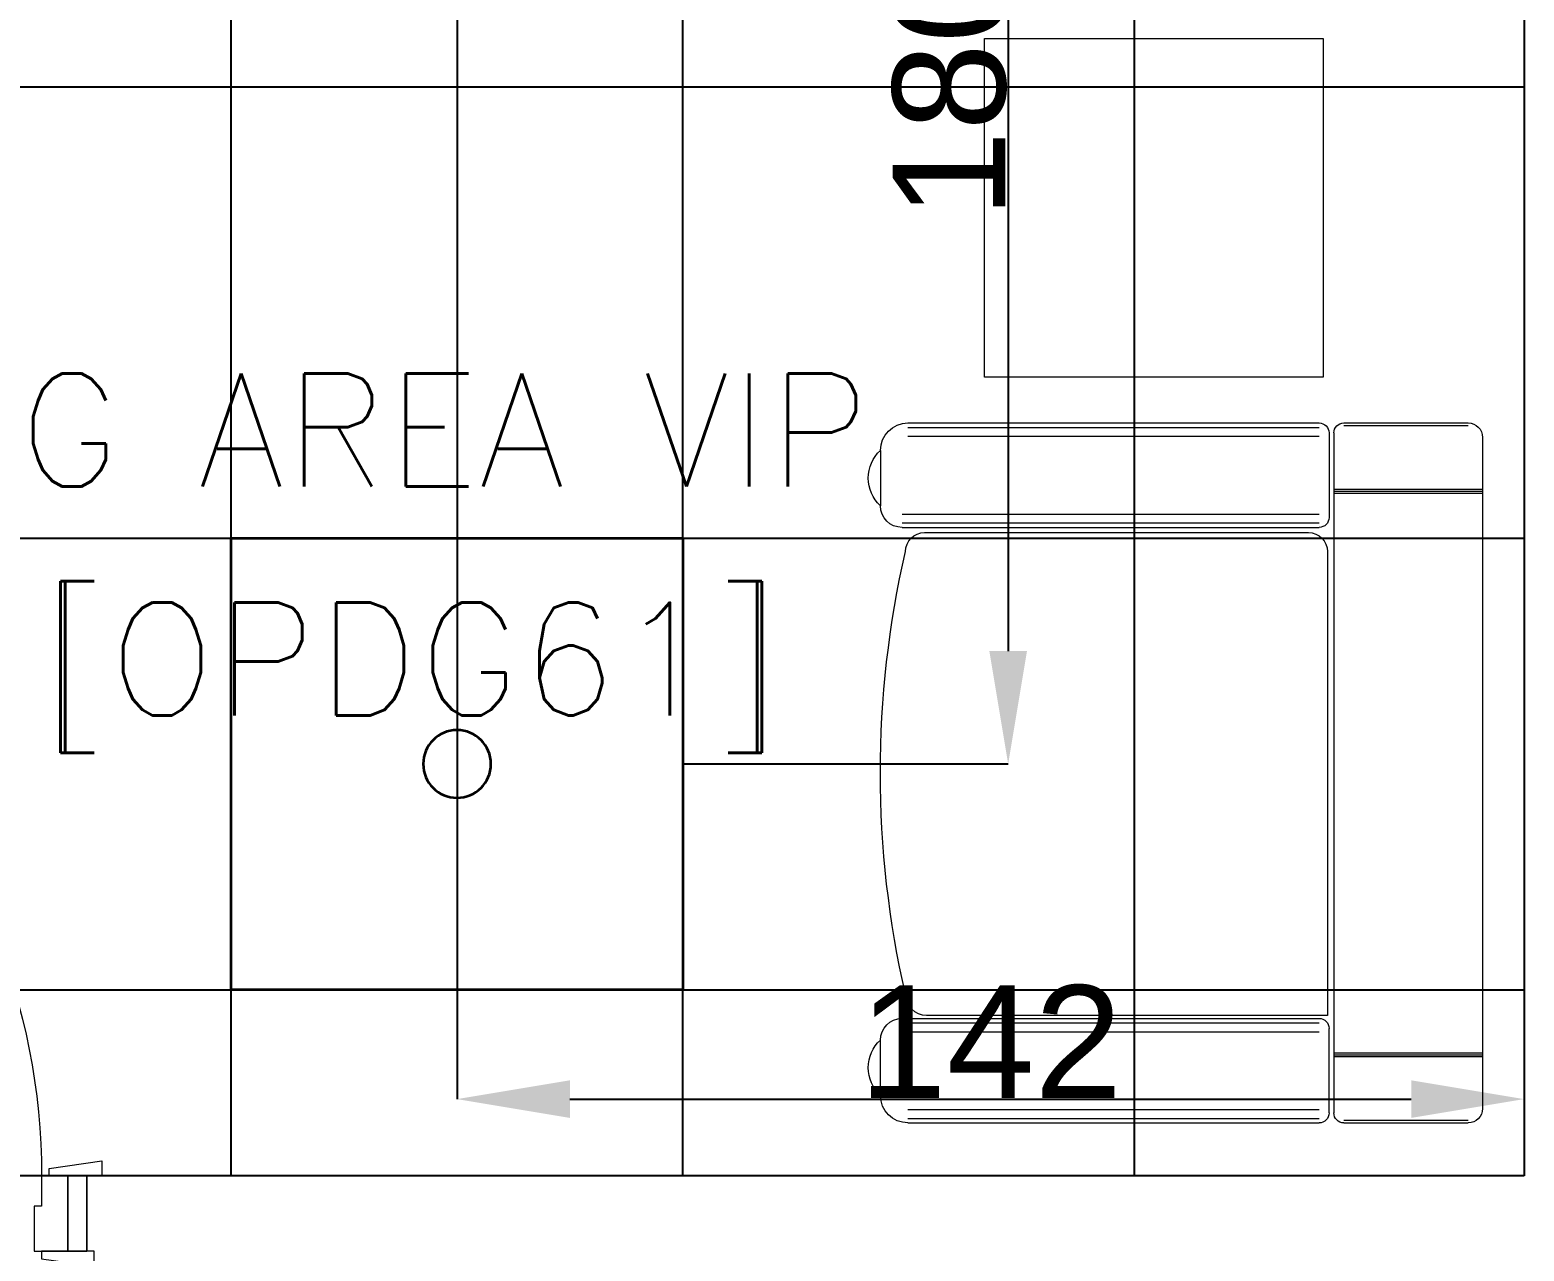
# Model space of a CAD drawing. Header units: inches. Extents: x -12418 to 57169, y -29325 to 19878.
# Drawn here: x 13532 to 15518, y -947 to 676 of the extents above; entities that cross this region are included whole.
import ezdxf
from ezdxf.enums import TextEntityAlignment as Align

# ---------------------------------------------------------------- set-up
doc = ezdxf.new("R2010")
doc.units = ezdxf.units.IN
doc.header["$LTSCALE"] = 25
doc.header["$MEASUREMENT"] = 0
doc.header["$PDMODE"] = 3
doc.layers.get('0').update_dxf_attribs({"color": 8})
doc.layers.get('Defpoints').update_dxf_attribs({"color": 8})
for name, color, linetype, lineweight in [('00-Ground Floor$0$72_EGR_BASE_TEXT', 252, 'Continuous', 5), ('00-Ground Floor$0$LOADING', 253, 'Continuous', 5), ('00-Ground Floor$0$Walls', 251, 'Continuous', 5), ('00-Ground Floor$0$Wooden Joinery', 251, 'Continuous', 5), ('E-DIM', 6, 'Continuous', 18), ('E-LITE-CIRC-NUMB', 6, 'Continuous', 25), ('E-LITE-CLNG', 150, 'Continuous', 35), ('E-LITE-CTRL', 6, 'Continuous', 25)]:
    doc.layers.add(name, color=color, linetype=linetype, lineweight=lineweight)
doc.layers.add('00-Ground Floor$0$False Ceiling', color=251, linetype='Continuous')
doc.styles.add('00-Ground Floor$0$SIMPLEX', font='SIMPLEX.shx', dxfattribs={"height": 150})
doc.styles.add('DC_Simplex', font='SIMPLEX.shx', dxfattribs={"width": 0.7})
doc.styles.get("Standard").update_dxf_attribs({"font": 'arial.ttf'})
doc.dimstyles.get("Standard").update_dxf_attribs({"dimtxt": 150, "dimasz": 150, "dimexe": 0.18, "dimexo": 0.0625, "dimgap": 1, "dimtad": 1, "dimdec": 0, "dimlfac": 0.1, "dimzin": 0, "dimdsep": 46, "dimtxsty": 'Standard', "dimcen": 0.09, "dimclrd": 256, "dimclrt": 7, "dimadec": 0, "dimazin": 0, "dimtfac": 1, "dimtdec": 0, "dimtofl": 0, "dimtmove": 0, "dimatfit": 3, "dimfxl": 1, "dimtolj": 1, "dimtzin": 0, "dimarcsym": 0})

# ---------------------------------------------------------------- blocks, each defined once
blk = doc.blocks.new('00-Ground Floor$0$A$C72370EFE')
at = {"layer": '00-Ground Floor$0$Wooden Joinery'}
for p, q in [((-0.01, -0.03), (-0.01, -0.07)), ((0, -0.03), (-0.01, -0.03)), ((0.04, -0.03), (0.05, -0.03)), ((0.05, -0.03), (0.05, -0.07)), ((-0.01, -0.04), (-0.02, -0.04)), ((0.05, -0.04), (0.06, -0.04)), ((-0.05, -0.07), (-0.05, -0.16)), ((-0.03, -0.07), (-0.03, -0.16)), ((-0.01, -0.06), (-0.02, -0.06)), ((0, -0.07), (-0.01, -0.07)), ((0.04, -0.07), (0.05, -0.07)), ((0.05, -0.06), (0.06, -0.06)), ((0.07, -0.07), (0.07, -0.16)), ((0.09, -0.07), (0.09, -0.16)), ((-0.01, -0.17), (-0.02, -0.17)), ((-0.01, -0.17), (-0.01, -0.19)), ((0.05, -0.17), (0.06, -0.17)), ((0.05, -0.17), (0.05, -0.19)), ((-0.01, -0.19), (-0.02, -0.19)), ((0.05, -0.19), (0.06, -0.19))]:
    blk.add_line(p, q, dxfattribs=at)
for centre, radius, start, end in [((-0.02, -0.07), 0.03, 90, 180), ((0.06, -0.07), 0.03, 0, 90), ((-0.02, -0.07), 0.01, 90, 180), ((0.06, -0.07), 0.01, 0, 90), ((-0.02, -0.16), 0.03, 180, 270), ((-0.02, -0.16), 0.01, 180, 270), ((0.06, -0.16), 0.01, 270, 0), ((0.06, -0.16), 0.03, 270, 0)]:
    blk.add_arc(centre, radius, start, end, dxfattribs=at)
blk = doc.blocks.new('00-Ground Floor$0$A$C5DAD61B4')
at = {"layer": '00-Ground Floor$0$Wooden Joinery'}
for points in [[(80, 959.1), (80, 969.1), (10, 979.1), (10, 959.1)], [(940, 959.1), (940, 969.1), (1010, 979.1), (1010, 959.1)], [(70, 859.1), (70, 849.1), (0, 839.1), (0, 859.1)], [(120, 859.1), (120, 0), (80, 0), (80, 859.1)], [(950, 859.1), (950, 849.1), (1020, 839.1), (1020, 859.1)]]:
    blk.add_lwpolyline(points, close=True, dxfattribs=at)
for points in [[(45, 859.1), (45, 959.1), (20, 959.1), (20, 859.1), (45, 859.1)], [(45, 859.1), (80, 859.1), (80, 899.1), (90, 899.1), (90, 959.1), (45, 959.1), (45, 859.1)], [(975, 859.1), (940, 859.1), (940, 899.1), (930, 899.1), (930, 959.1), (975, 959.1), (975, 859.1)], [(975, 859.1), (975, 959.1), (1000, 959.1), (1000, 859.1), (975, 859.1)]]:
    blk.add_lwpolyline(points, dxfattribs=at)
blk.add_arc((80, 859.1), 860, 272.666, 0, dxfattribs=at)
at = {"layer": '00-Ground Floor$0$Wooden Joinery', "xscale": 999.9999999998854, "yscale": 999.9999999998854, "zscale": 999.9999999998854, "rotation": 180}
blk.add_blockref('00-Ground Floor$0$A$C72370EFE', (120, 0), dxfattribs=at)
blk = doc.blocks.new('00-Ground Floor$0$single seat')
at = {"layer": '00-Ground Floor$0$LOADING'}
for p, q in [((-972558.1, -381684), (-972723.2, -381684)), ((-971978.9, -381684), (-972525.2, -381684)), ((-972742.2, -381703.1), (-972742.2, -382595.5)), ((-972558.1, -381687.4), (-972723.2, -381687.4)), ((-972544.8, -381697.3), (-972544.8, -382601.1)), ((-972538.5, -381697.3), (-972538.5, -381809.5)), ((-971978.9, -381689.9), (-972525.2, -381689.9)), ((-971978.9, -381701.7), (-972525.2, -381701.7)), ((-971942.2, -381720.6), (-971942.2, -381794)), ((-972544.8, -381772.1), (-972742.2, -381772.1)), ((-972544.8, -381774.6), (-972742.2, -381774.6)), ((-972544.8, -381777.1), (-972742.2, -381777.1)), ((-971971, -381805.1), (-972525.2, -381805.1)), ((-971971, -381816.9), (-972525.2, -381816.9)), ((-971971, -381822.8), (-972525.2, -381822.8)), ((-972001, -381829.5), (-972511, -381829.5)), ((-972536.4, -381854.9), (-972536.4, -382471.4)), ((-972536.4, -382471.4), (-972003.7, -382471.4)), ((-971971, -382475.4), (-972525.2, -382475.4)), ((-972538.5, -382600.9), (-972538.5, -382488.7)), ((-971971, -382481.3), (-972525.2, -382481.3)), ((-971971, -382493.1), (-972525.2, -382493.1)), ((-971942.2, -382577.6), (-971942.2, -382504.2)), ((-972544.8, -382521), (-972742.2, -382521)), ((-972544.8, -382523.6), (-972742.2, -382523.6)), ((-972544.8, -382526.1), (-972742.2, -382526.1)), ((-971978.9, -382596.4), (-972525.2, -382596.4)), ((-972558.1, -382610.8), (-972723.2, -382610.8)), ((-972558.1, -382614.2), (-972723.2, -382614.2)), ((-971978.9, -382608.3), (-972525.2, -382608.3)), ((-971978.9, -382614.2), (-972525.2, -382614.2))]:
    blk.add_line(p, q, dxfattribs=at)
for centre, radius, start, end in [((-972723.2, -381703.1), 19.1, 90, 180), ((-972558.1, -381697.3), 13.3, 0, 90), ((-972525.2, -381697.3), 13.3, 90, 180), ((-971978.9, -381720.6), 36.6, 0, 90), ((-971976, -381757.3), 49.9, 312.6462, 47.3538), ((-971971, -381794), 28.8, 270, 0), ((-972525.2, -381809.5), 13.3, 180, 270), ((-972511, -381854.9), 25.3, 90, 180), ((-972001, -381854.9), 25.3, 0, 90), ((-973252.2, -382149.1), 1310, 347.0217, 12.9783), ((-972003.7, -382443.3), 28.1, 270, 0), ((-972525.2, -382488.7), 13.3, 90, 180), ((-971971, -382504.2), 28.8, 0, 90), ((-971976, -382540.9), 49.9, 312.6462, 47.3538), ((-971978.9, -382577.6), 36.6, 270, 0), ((-972723.2, -382595.1), 19.1, 180, 270), ((-972558.1, -382600.9), 13.3, 270, 0), ((-972525.2, -382600.9), 13.3, 180, 270)]:
    blk.add_arc(centre, radius, start, end, dxfattribs=at)
blk = doc.blocks.new('00-Ground Floor$0$A$Ce9e1c4c3')
at = {"layer": '00-Ground Floor$0$False Ceiling', "color": 254, "linetype": 'Continuous'}
for p, q in [((-86200, -847.4), (-86200, 2532.6)), ((-85600, -847.4), (-85600, 2532.6)), ((-85000, -847.4), (-85000, 2532.6)), ((-87636.7, 600), (-84482.1, 600)), ((-87636.7, 0), (-84482.1, 0)), ((-87636.7, -600), (-84482.1, -600))]:
    blk.add_line(p, q, dxfattribs=at)
at = {"layer": '00-Ground Floor$0$False Ceiling', "color": 254}
for p, q in [((-84482.1, 2532.6, 0), (-84482.1, -847.4, 0)), ((-84482.1, -847.4, 0), (-87636.7, -847.4, 0))]:
    blk.add_line(p, q, dxfattribs=at)
blk = doc.blocks.new('00-Ground Floor')
at = {"layer": '00-Ground Floor$0$LOADING', "elevation": 0}
blk.add_lwpolyline([(15251, 214.1), (14801, 214.1), (14801, 664.1), (15251, 664.1)], close=True, dxfattribs=at)
at = {"layer": '00-Ground Floor$0$Walls'}
for p, q in [((15517.9, -847.4, 0), (15517.9, 2532.6, 0)), ((13607.9, -847.4, 0), (15517.9, -847.4, 0)), ((13607.9, -847.4, 0), (13607.9, -947.4, 0))]:
    blk.add_line(p, q, dxfattribs=at)
at = {"layer": '00-Ground Floor$0$False Ceiling', "color": 254}
blk.add_blockref('00-Ground Floor$0$A$Ce9e1c4c3', (100000, 0), dxfattribs=at)
at = {"layer": '00-Ground Floor$0$LOADING', "xscale": -1}
blk.add_blockref('00-Ground Floor$0$single seat', (-957279.7, 381837.2), dxfattribs=at)
at = {"layer": '00-Ground Floor$0$Wooden Joinery', "xscale": -1, "rotation": 180}
blk.add_blockref('00-Ground Floor$0$A$C5DAD61B4', (12607.9, 11.6, 0), dxfattribs=at)
at = {"layer": '00-Ground Floor$0$72_EGR_BASE_TEXT', "char_height": 150, "attachment_point": 2, "style": '00-Ground Floor$0$SIMPLEX'}
for s, insert in [('WAITING AREA VIP', (13774.7, 218.9)), ('[OPDG61]', (14039, -85.4, 0))]:
    blk.add_mtext(s, dxfattribs=dict(at, insert=insert))
blk = doc.blocks.new('*U13')
blk.add_lwpolyline([(-300, 300), (-300, -300), (300, -300), (300, 300)], close=True)
blk.add_circle((0, 0), 45)
at = {"layer": 'E-LITE-CIRC-NUMB', "style": 'DC_Simplex', "width": 0.7, "flags": 8}
blk.add_attdef('CIRCUIT', text='', height=200, rotation=0, dxfattribs=at).set_placement((-473.9, 300), align=Align.RIGHT)
at = {"layer": 'E-LITE-CTRL', "style": 'DC_Simplex', "width": 0.7, "flags": 8}
blk.add_attdef('CONTROL', (1118.9, -935), '', height=200, rotation=360, dxfattribs=at)
blk = doc.blocks.new('*D240')
at = {"layer": 'Defpoints', "color": 0, "transparency": 16777216}
for p in [(14400, 1499.6), (14400, -300), (14832.3, -300)]:
    blk.add_point(p, dxfattribs=at)
at = {"layer": 'E-DIM', "color": 0, "lineweight": -2, "transparency": 16777216}
for p, q in [((14400.1, 1499.6), (14832.5, 1499.6)), ((14400.1, -300), (14832.5, -300))]:
    blk.add_line(p, q, dxfattribs=at)
at = {"layer": 'E-DIM', "lineweight": -2, "transparency": 16777216}
blk.add_line((14832.3, 1349.6), (14832.3, -150), dxfattribs=at)
at = {"layer": 'E-DIM', "transparency": 16777216}
for points in [[(14807.3, 1349.6), (14857.3, 1349.6), (14832.3, 1499.6)], [(14807.3, -150), (14857.3, -150), (14832.3, -300)]]:
    blk.add_solid(points, dxfattribs=at)
at = {"layer": 'E-DIM', "color": 7, "transparency": 16777216, "insert": (14754.7, 599.8), "char_height": 150, "attachment_point": 5, "rotation": 90}
blk.add_mtext('\\A1;180', dxfattribs=at)
blk = doc.blocks.new('*D421')
at = {"layer": 'Defpoints', "color": 0, "transparency": 16777216}
for p in [(14100, 1509.6), (15517.9, 1509.6, 0), (15517.9, -745.4)]:
    blk.add_point(p, dxfattribs=at)
at = {"layer": 'E-DIM', "color": 0, "lineweight": -2, "transparency": 16777216}
for p, q in [((14100, 1509.5), (14100, -745.6)), ((15517.9, 1509.5), (15517.9, -745.6))]:
    blk.add_line(p, q, dxfattribs=at)
at = {"layer": 'E-DIM', "lineweight": -2, "transparency": 16777216}
blk.add_line((14250, -745.4), (15367.9, -745.4), dxfattribs=at)
at = {"layer": 'E-DIM', "transparency": 16777216}
for points in [[(14250, -720.4), (14250, -770.4), (14100, -745.4)], [(15367.9, -720.4), (15367.9, -770.4), (15517.9, -745.4)]]:
    blk.add_solid(points, dxfattribs=at)
at = {"layer": 'E-DIM', "color": 7, "transparency": 16777216, "insert": (14809, -669.1), "char_height": 150, "attachment_point": 5}
blk.add_mtext('\\A1;142', dxfattribs=at)

msp = doc.modelspace()

# ---------------------------------------------------------------- block references
msp.add_blockref('00-Ground Floor', (0, 0))
at = {"layer": 'E-LITE-CLNG', "xscale": -1}
msp.add_blockref('*U13', (14100, -300), dxfattribs=at)

# ---------------------------------------------------------------- dimensions: what is measured, and where the dimension line sits
at = {"layer": 'E-DIM'}
dim = msp.add_linear_dim(base=(15517.9, -745.4), p1=(14100, 1509.6), p2=(15517.9, 1509.6, 0), dimstyle='Standard', dxfattribs=at)
dim.commit()
dim.dimension.update_dxf_attribs({"geometry": '*D421', "text_midpoint": (14809, -669.1)})
dim = msp.add_linear_dim(base=(14832.3, -300), p1=(14400, 1499.6), p2=(14400, -300), angle=90, dimstyle='Standard', dxfattribs=at)
dim.commit()
dim.dimension.update_dxf_attribs({"geometry": '*D240', "text_midpoint": (14754.7, 599.8)})

doc.saveas('drawing.dxf')
